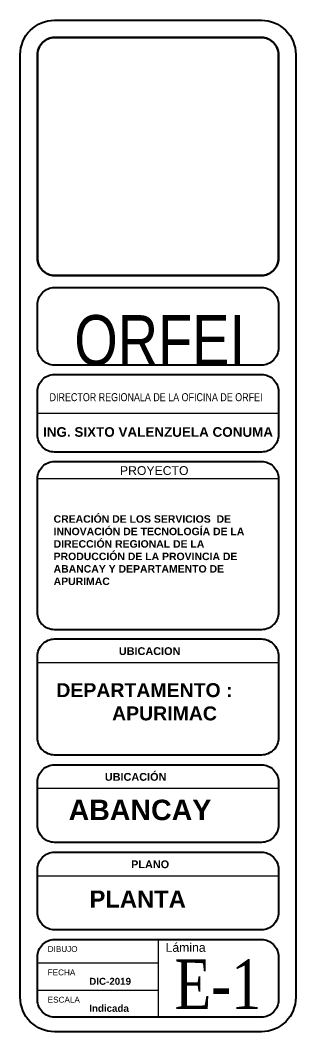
# Model space of a CAD drawing. Header units: metres. Extents: x 2572 to 5235, y 1556 to 2684.
# Drawn here: x 2609.46 to 2613, y 2336.61 to 2349.61 of the extents above; entities that cross this region are included whole.
import ezdxf
from ezdxf.enums import TextEntityAlignment as Align

# ---------------------------------------------------------------- set-up
doc = ezdxf.new("R2010")
doc.units = ezdxf.units.M
doc.layers.add('textos', color=7, linetype='Continuous')
doc.styles.add('AR-GR-E', font='arialbd.ttf')
doc.styles.add('style2', font='swisseb.ttf')
doc.styles.add('style3', font='ARIALUNI.TTF', dxfattribs={"width": 0.85})
doc.styles.add('TIMES', font='times.ttf')

msp = doc.modelspace()

# ---------------------------------------------------------------- linework, layer by layer
at = {"layer": 'textos', "color": 7}
for p, q in [((2609.679, 2344.556), (2612.78, 2344.556)), ((2609.679, 2343.716), (2612.78, 2343.716)), ((2609.679, 2341.352), (2612.78, 2341.352))]:
    msp.add_line(p, q, dxfattribs=at)
at = {"layer": 'textos'}
for p, q in [((2609.679, 2339.736), (2612.78, 2339.736)), ((2609.679, 2338.613), (2612.78, 2338.613)), ((2609.679, 2337.494), (2611.23, 2337.494)), ((2609.679, 2337.142), (2611.23, 2337.142))]:
    msp.add_line(p, q, dxfattribs=at)
at = {"layer": 'textos', "color": 7, "lineweight": 40}
for points in [[(2612.559, 2336.608), (2609.9, 2336.608, -0.198912), (2609.587, 2336.737, -0.198912), (2609.457, 2337.051), (2609.457, 2349.163, -0.198912), (2609.587, 2349.476, -0.198912), (2609.9, 2349.606), (2612.559, 2349.606, -0.198912), (2612.872, 2349.476, -0.198912), (2613.002, 2349.163), (2613.002, 2337.051, -0.198912), (2612.872, 2336.737, -0.198912), (2612.559, 2336.608)], [(2609.9, 2346.172), (2612.559, 2346.172, -0.198912), (2612.715, 2346.107, -0.198912), (2612.78, 2345.95), (2612.78, 2345.395, -0.198912), (2612.715, 2345.239, -0.198912), (2612.559, 2345.174), (2609.9, 2345.174, -0.198912), (2609.744, 2345.239, -0.198912), (2609.679, 2345.395), (2609.679, 2345.95, -0.198912), (2609.744, 2346.107, -0.198912), (2609.9, 2346.172)], [(2609.9, 2345.055), (2612.559, 2345.055, -0.198912), (2612.715, 2344.99, -0.198912), (2612.78, 2344.833), (2612.78, 2344.278, -0.198912), (2612.715, 2344.121, -0.198912), (2612.559, 2344.057), (2609.9, 2344.057, -0.198912), (2609.744, 2344.121, -0.198912), (2609.679, 2344.278), (2609.679, 2344.833, -0.198912), (2609.744, 2344.99, -0.198912), (2609.9, 2345.055)], [(2609.9, 2343.937), (2612.559, 2343.937, -0.198912), (2612.715, 2343.872, -0.198912), (2612.78, 2343.716), (2612.78, 2341.996, -0.414214), (2612.559, 2341.774), (2609.9, 2341.774, -0.414214), (2609.679, 2341.996), (2609.679, 2343.716, -0.198912), (2609.744, 2343.872, -0.198912), (2609.9, 2343.937)], [(2609.9, 2341.655), (2612.559, 2341.655, -0.198912), (2612.715, 2341.59, -0.198912), (2612.78, 2341.434), (2612.78, 2340.386, -0.414214), (2612.559, 2340.164), (2609.9, 2340.164, -0.414214), (2609.679, 2340.386), (2609.679, 2341.434, -0.198912), (2609.744, 2341.59, -0.198912), (2609.9, 2341.655)], [(2609.9, 2340.039), (2612.559, 2340.039, -0.198912), (2612.715, 2339.974, -0.198912), (2612.78, 2339.818), (2612.78, 2339.263, -0.198912), (2612.715, 2339.106, -0.198912), (2612.559, 2339.041), (2609.9, 2339.041, -0.198912), (2609.744, 2339.106, -0.198912), (2609.679, 2339.263), (2609.679, 2339.818, -0.198912), (2609.744, 2339.974, -0.198912), (2609.9, 2340.039)], [(2609.9, 2338.916), (2612.559, 2338.916, -0.198912), (2612.715, 2338.851, -0.198912), (2612.78, 2338.695), (2612.78, 2338.14, -0.198912), (2612.715, 2337.983, -0.198912), (2612.559, 2337.918), (2609.9, 2337.918, -0.198912), (2609.744, 2337.983, -0.198912), (2609.679, 2338.14), (2609.679, 2338.695, -0.198912), (2609.744, 2338.851, -0.198912), (2609.9, 2338.916)], [(2609.9, 2337.793), (2612.559, 2337.793, -0.198912), (2612.715, 2337.728, -0.198912), (2612.78, 2337.572), (2612.78, 2337.016, -0.198912), (2612.715, 2336.86, -0.198912), (2612.559, 2336.795), (2609.9, 2336.795, -0.198912), (2609.744, 2336.86, -0.198912), (2609.679, 2337.016), (2609.679, 2337.572, -0.198912), (2609.744, 2337.728, -0.198912), (2609.9, 2337.793)]]:
    msp.add_lwpolyline(points, format="xyb", close=True, dxfattribs=at)
at = {"layer": 'textos', "color": 7, "lineweight": 50}
msp.add_lwpolyline([(2609.9, 2349.385), (2612.559, 2349.385, -0.198912), (2612.715, 2349.32, -0.198912), (2612.78, 2349.163), (2612.78, 2346.548, -0.198912), (2612.715, 2346.391, -0.198912), (2612.559, 2346.326), (2609.9, 2346.326, -0.198912), (2609.744, 2346.391, -0.198912), (2609.679, 2346.548), (2609.679, 2349.163, -0.198912), (2609.744, 2349.32, -0.198912), (2609.9, 2349.385)], format="xyb", close=True, dxfattribs=at)
at = {"layer": 'textos'}
msp.add_lwpolyline([(2611.23, 2337.793), (2611.23, 2336.795)], dxfattribs=at)

# ---------------------------------------------------------------- texts
at = {"layer": 'textos', "color": 7, "style": 'style3', "width": 0.8}
for s, height, p in [('ORFEI', 0.643, (2610.153, 2345.174)), ('DIRECTOR REGIONALA DE LA OFICINA DE ORFEI', 0.10282, (2609.835, 2344.711))]:
    msp.add_text(s, height=height, dxfattribs=at).set_placement(p)
at = {"layer": 'textos', "color": 7, "style": 'AR-GR-E'}
msp.add_text('ING. SIXTO VALENZUELA CONUMA', height=0.12375, dxfattribs=at).set_placement((2611.23, 2344.315), align=Align.MIDDLE_CENTER)
at = {"layer": 'textos', "color": 7, "style": 'style3'}
msp.add_text('PROYECTO ', height=0.1125, dxfattribs=at).set_placement((2610.74, 2343.763))
at = {"layer": 'textos'}
for s, height, style, p in [('ABANCAY', 0.2628, 'style2', (2610.08, 2339.327)), ('PLANTA ', 0.2187, 'style2', (2610.349, 2338.204)), ('Lámina', 0.1125, 'style3', (2611.327, 2337.635))]:
    msp.add_text(s, height=height, dxfattribs=dict(at, style=style)).set_placement(p)
at = {"layer": 'textos', "style": 'TIMES', "width": 0.8}
msp.add_text('E-1', height=0.6375, dxfattribs=at).set_placement((2611.444, 2336.899))
at = {"layer": 'textos', "ltscale": 0.0005, "attachment_point": 1, "style": 'style2'}
for s, width, heights, insert, char_height in [('CREACIÓN DE LOS SERVICIOS  DE INNOVACIÓN DE TECNOLOGÍA DE LA DIRECCIÓN REGIONAL DE LA PRODUCCIÓN DE LA PROVINCIA DE ABANCAY Y DEPARTAMENTO DE APURIMAC', 2.86553, [1.027], (2609.887, 2343.245), 0.096084), ('DEPARTAMENTO :^IAPURIMAC', 2.85783, [0.868], (2609.922, 2341.087), 0.17918)]:
    msp.add_mtext_dynamic_manual_height_columns(s, width=width, gutter_width=7.5, heights=heights, dxfattribs=dict(at, insert=insert, char_height=char_height))
for s, insert, char_height, width in [('UBICACION', (2610.726, 2341.549), 0.1, 0.96356), ('{\\fSwis721 Ex BT|b0|i0|c0|p34;               } UBICACIÓN ', (2609.925, 2339.933), 0.1, 2.86426), ('PLANO', (2610.884, 2338.81), 0.1, 0.56917), ('{\\fSwis721 Ex BT|b0|i0|c0|p34;DIBUJO}', (2609.811, 2337.708), 0.075, 0.56917), ('{\\fSwis721 Ex BT|b0|i0|c0|p34;FECHA}', (2609.811, 2337.408), 0.075, 0.56917), ('DIC-2019', (2610.345, 2337.301), 0.09, 0.56917), ('{\\fSwis721 Ex BT|b0|i0|c0|p34;ESCALA}', (2609.811, 2337.057), 0.075, 0.56917), ('Indicada', (2610.345, 2336.954), 0.09, 0.56917)]:
    msp.add_mtext(s, dxfattribs=dict(at, insert=insert, char_height=char_height, width=width))

doc.saveas('drawing.dxf')
